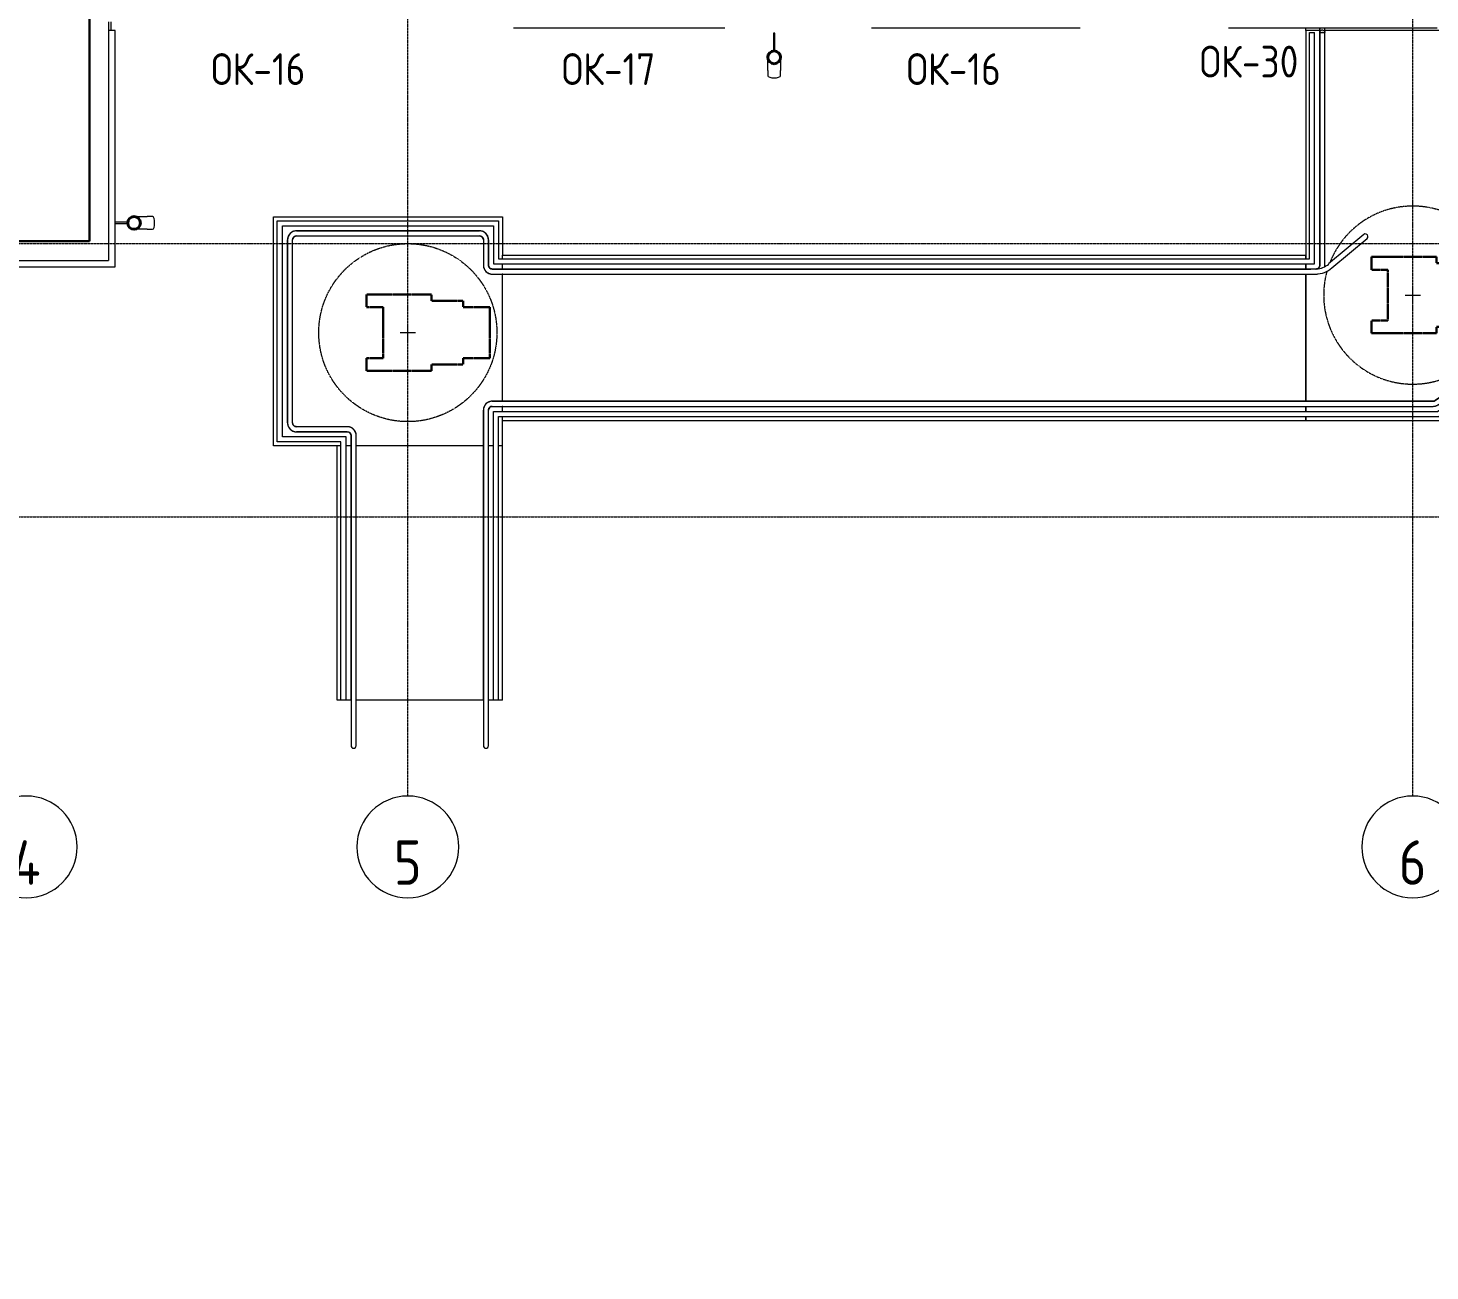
# Model space of a CAD drawing. Header units: millimetres. Extents: x -10178924 to 11692288, y -947381 to 58396.
# Drawn here: x 7164 to 18186, y -99954 to -90180 of the extents above; entities that cross this region are included whole.
import ezdxf
from ezdxf import colors
from ezdxf.entities.mleader import LeaderData, LeaderLine
from ezdxf.math import Vec2, Vec3

# ---------------------------------------------------------------- set-up
doc = ezdxf.new("R2010")
doc.units = ezdxf.units.MM
doc.linetypes.add('200_ШТРИХ__ш1_п0_6_', pattern=[1.6, 1, -0.6])
doc.linetypes.add('ADSK_Линия сетки', pattern=[25, 20, -2.5, 0, -2.5])
doc.layers.add('_надписи канализация', color=7, linetype='Continuous')
doc.layers.add('Линии', color=7, linetype='Continuous', lineweight=9, true_color=0x00a600)
for name, color, linetype, lineweight in [('Марки окон', 7, 'Continuous', 20), ('Мебель', 7, 'Continuous', 18), ('Обобщенные модели', 7, 'Continuous', 18), ('Ограждение', 7, 'Continuous', 9), ('Оси', 253, 'Continuous', 9), ('Пандусы', 7, 'Continuous', 18), ('Перекрытие', 7, 'Continuous', 18), ('Стены наружные', 7, 'Continuous', 18), ('Стены несущие', 7, 'Continuous', 30), ('Стены отделка', 7, 'Continuous', 30), ('Стены штриховка', 7, 'Continuous', 9), ('ШТРИХОВКА', 252, 'Continuous', 15)]:
    doc.layers.add(name, color=color, linetype=linetype, lineweight=lineweight)
doc.styles.add('GOST Common', font='GOST_Common.ttf', dxfattribs={"width": 0.9, "height": 350})
doc.styles.add('GOST Common_2', font='GOST_Common.ttf', dxfattribs={"width": 0.9, "height": 250})
doc.styles.add('ISOCPEUR', font='isocpeui.ttf', dxfattribs={"width": 0.9})

# ---------------------------------------------------------------- blocks, each defined once
blk = doc.blocks.new('Ось сетки - Круг_Ø8 мм-8258-План подвала')
at = {"layer": 'Оси', "lineweight": 20}
for start, end in [(360, 180), (180, 360)]:
    blk.add_arc((0, 0), 4, start, end, dxfattribs=at)
blk = doc.blocks.new('оси')
at = {"layer": 'Оси', "linetype": 'ADSK_Линия сетки'}
for p, q in [((24550, -2196), (24550, 46378)), ((16650, -2196), (16650, 23921)), ((-3614, 2150), (62505, 2150)), ((-3614, 0), (62505, 0))]:
    blk.add_line(p, q, dxfattribs=at)
at = {"layer": 'Оси', "lineweight": 20, "xscale": 99.99999999999993, "yscale": 99.99999999999993, "zscale": 99.99999999999993}
for p in [(13650, -2596), (16650, -2596), (24550, -2596)]:
    blk.add_blockref('Ось сетки - Круг_Ø8 мм-8258-План подвала', p, dxfattribs=at)
at = {"layer": 'Оси', "char_height": 350, "attachment_point": 5, "line_spacing_factor": 1.022766, "style": 'GOST Common'}
for s, insert, width in [('\\pxqc,t0.25714,0.51429,0.77143,1.02857,1.28571,1.54286,1.8,2.05714,2.31429,2.57143,2.82857,3.08571,3.34286,3.6,3.85714,4.11429,4.37143,4.62857,4.88571,5.14286,5.4,5.65714,5.91429,6.17143,6.42857,6.68571,6.94286,7.2,7.45714,7.71429,7.97143,8.22857;{4}', (13650, -2719), 261.9), ('\\pxqc,t0.25714,0.51429,0.77143,1.02857,1.28571,1.54286,1.8,2.05714,2.31429,2.57143,2.82857,3.08571,3.34286,3.6,3.85714,4.11429,4.37143,4.62857,4.88571,5.14286,5.4,5.65714,5.91429,6.17143,6.42857,6.68571,6.94286,7.2,7.45714,7.71429,7.97143,8.22857;{5}', (16649, -2719), 232.2), ('\\pxqc,t0.25714,0.51429,0.77143,1.02857,1.28571,1.54286,1.8,2.05714,2.31429,2.57143,2.82857,3.08571,3.34286,3.6,3.85714,4.11429,4.37143,4.62857,4.88571,5.14286,5.4,5.65714,5.91429,6.17143,6.42857,6.68571,6.94286,7.2,7.45714,7.71429,7.97143,8.22857;{6}', (24549, -2719), 232.2)]:
    blk.add_mtext(s, dxfattribs=dict(at, insert=insert, width=width))
blk = doc.blocks.new('Водосток - Тип 1 _карниз больше 490мм_-5158564-План 1-го этажа')
at = {"layer": 'Обобщенные модели', "lineweight": 9}
h = blk.add_hatch(dxfattribs=at)
h.set_pattern_fill('FP_15', color=256, style=0, pattern_type=2)
h.set_pattern_definition([(135, (281.1, -7838.13), (-106.066, -106.066), [])])
h.paths.add_polyline_path([(174, 150), (174, 171), (164, 191), (145, 206), (125, 210), (102, 204), (86, 191), (76, 171), (77, 147), (86, 129), (103, 115), (125, 110), (147, 115), (164, 129), (174, 149)])
at = {"layer": 'Обобщенные модели'}
for p, q in [((75, 306), (75, 264)), ((175, 264), (175, 306)), ((120, 109), (120, 10)), ((130, 10), (130, 109))]:
    blk.add_line(p, q, dxfattribs=at)
at = {"layer": 'Обобщенные модели', "flags": 128}
for points in [[(75, 173), (75, 174), (75, 177), (75, 180), (75, 183), (75, 186), (75, 190), (75, 193), (75, 197), (75, 201), (75, 205), (75, 210), (75, 214), (75, 219), (75, 224), (75, 229), (75, 234), (75, 239), (75, 245), (75, 250), (75, 256), (75, 261), (75, 264)], [(175, 264), (175, 258), (175, 252), (175, 247), (175, 242), (175, 236), (175, 231), (175, 226), (175, 221), (175, 216), (175, 212), (175, 207), (175, 203), (175, 199), (175, 195), (175, 191), (175, 188), (175, 184), (175, 181), (175, 178), (175, 175), (175, 173)]]:
    blk.add_lwpolyline(points, dxfattribs=at)
at = {"layer": 'Обобщенные модели'}
for start, end in [(90, 270), (270, 90)]:
    blk.add_arc((125, 160), 52, start, end, dxfattribs=at)
at = {"layer": 'Обобщенные модели', "lineweight": 40}
for start, end in [(90, 270), (270, 90)]:
    blk.add_arc((125, 160), 50, start, end, dxfattribs=at)
at = {"layer": 'Обобщенные модели'}
for start_param, end_param in [(4.712389, 6.283185), (3.141593, 4.712389)]:
    blk.add_ellipse((125, 306), major_axis=(-50, 0), ratio=0.309017, start_param=start_param, end_param=end_param, dxfattribs=at)
blk = doc.blocks.new('Ограждение - Ограждение-2039143-План 1-го этажа')
at = {"layer": 'Ограждение'}
for p, q in [((18244, -1327), (18810, -937)), ((18256, -1367), (18822, -977)), ((18810, -937), (19016, -937)), ((18822, -977), (19016, -977)), ((19016, -937), (19016, -977)), ((10824, -1327), (10894, -1327)), ((10824, -1597), (10824, -1327)), ((10864, -1367), (10894, -1367)), ((10864, -1597), (10864, -1367)), ((10894, -1327), (17719, -1327)), ((10894, -1367), (17719, -1367)), ((17719, -1327), (18244, -1327)), ((17719, -1367), (18256, -1367)), ((10824, -3597), (10824, -1597)), ((10864, -3597), (10864, -1597)), ((10864, -3597), (10824, -3597))]:
    blk.add_line(p, q, dxfattribs=at)
blk = doc.blocks.new('Ограждение - Ограждение-2039147-План 1-го этажа')
at = {"layer": 'Ограждение'}
for p, q in [((17239, 1653), (17279, 1653)), ((17239, -127), (17239, 1653)), ((17279, -167), (17279, 1653)), ((9124, 173), (10864, 173)), ((9124, -1567), (9124, 173)), ((9164, 133), (10824, 133)), ((9164, -1527), (9164, 133)), ((10824, 133), (10824, -167)), ((10864, 173), (10864, -127)), ((10824, -167), (10894, -167)), ((10864, -127), (10894, -127)), ((10894, -127), (17239, -127)), ((10894, -167), (17279, -167)), ((9664, -1527), (9164, -1527)), ((9664, -1597), (9664, -1527)), ((9624, -1567), (9124, -1567)), ((9624, -1597), (9624, -1567)), ((9624, -3597), (9624, -1597)), ((9664, -3597), (9664, -1597)), ((9664, -3597), (9624, -3597))]:
    blk.add_line(p, q, dxfattribs=at)
blk = doc.blocks.new('FRT_2D_Символ _разворот МГН_1 - D1_4_Символ доступности разворота МГН _360__-V38-План 1-го этажа')
at = {"layer": 'Мебель', "color": 98, "linetype": '200_ШТРИХ__ш1_п0_6_', "lineweight": 30, "true_color": 0x004000}
for p, q in [((-300, 325), (-300, -186)), ((-300, 325), (-200, 325)), ((-200, 195), (-200, 325)), ((200, 325), (300, 325)), ((200, 195), (200, 325)), ((300, 325), (300, -186)), ((-200, 195), (200, 195)), ((-300, -186), (-250, -186)), ((-250, -186), (-250, -436)), ((300, -186), (250, -186)), ((250, -186), (250, -436)), ((-200, -436), (-250, -436)), ((-200, -436), (-200, -646)), ((200, -436), (250, -436)), ((200, -436), (200, -646)), ((-200, -646), (200, -646))]:
    blk.add_line(p, q, dxfattribs=at)
at = {"layer": 'Мебель'}
for p, q in [((-65, 0), (65, 0)), ((0, 60), (0, -60))]:
    blk.add_line(p, q, dxfattribs=at)
at = {"layer": 'Мебель', "color": 1, "linetype": '200_ШТРИХ__ш1_п0_6_', "lineweight": 9, "true_color": 0xff0000}
blk.add_circle((0, 0), 700, dxfattribs=at)
blk = doc.blocks.new('FRT_2D_Символ _разворот МГН_1 - D1_4_Символ доступности разворота МГН _360__-V39-План 1-го этажа')
at = {"layer": 'Мебель', "color": 98, "linetype": '200_ШТРИХ__ш1_п0_6_', "lineweight": 30, "true_color": 0x004000}
for p, q in [((-300, 325), (-300, -186)), ((-300, 325), (-200, 325)), ((-200, 195), (-200, 325)), ((200, 325), (300, 325)), ((200, 195), (200, 325)), ((300, 325), (300, -186)), ((-200, 195), (200, 195)), ((-300, -186), (-250, -186)), ((-250, -186), (-250, -436)), ((300, -186), (250, -186)), ((250, -186), (250, -436)), ((-200, -436), (-250, -436)), ((-200, -436), (-200, -646)), ((200, -436), (250, -436)), ((200, -436), (200, -646)), ((-200, -646), (200, -646))]:
    blk.add_line(p, q, dxfattribs=at)
at = {"layer": 'Мебель'}
for p, q in [((-65, 0), (65, 0)), ((0, 60), (0, -60))]:
    blk.add_line(p, q, dxfattribs=at)
at = {"layer": 'Мебель', "color": 1, "linetype": '200_ШТРИХ__ш1_п0_6_', "lineweight": 9, "true_color": 0xff0000}
for start, end in [(74.5439, 360), (360, 68.7946)]:
    blk.add_arc((0, 0), 700, start, end, dxfattribs=at)
blk = doc.blocks.new('Водосток - Тип 1 _карниз больше 490мм_-V55-План 1-го этажа')
at = {"layer": 'Обобщенные модели'}
for p, q in [((75, 306), (75, 264)), ((175, 264), (175, 306)), ((120, 109), (120, -30)), ((130, -30), (130, 109)), ((120, -30), (130, -30))]:
    blk.add_line(p, q, dxfattribs=at)
at = {"layer": 'Обобщенные модели', "flags": 128}
for points in [[(75, 173), (75, 174), (75, 177), (75, 180), (75, 183), (75, 186), (75, 190), (75, 193), (75, 197), (75, 201), (75, 205), (75, 210), (75, 214), (75, 219), (75, 224), (75, 229), (75, 234), (75, 239), (75, 245), (75, 250), (75, 256), (75, 261), (75, 264)], [(175, 264), (175, 258), (175, 252), (175, 247), (175, 242), (175, 236), (175, 231), (175, 226), (175, 221), (175, 216), (175, 212), (175, 207), (175, 203), (175, 199), (175, 195), (175, 191), (175, 188), (175, 184), (175, 181), (175, 178), (175, 175), (175, 173)]]:
    blk.add_lwpolyline(points, dxfattribs=at)
at = {"layer": 'Обобщенные модели'}
for start, end in [(90, 270), (270, 90)]:
    blk.add_arc((125, 160), 52, start, end, dxfattribs=at)
at = {"layer": 'Обобщенные модели', "lineweight": 40}
for start, end in [(90, 270), (270, 90)]:
    blk.add_arc((125, 160), 50, start, end, dxfattribs=at)
at = {"layer": 'Обобщенные модели'}
for start_param, end_param in [(4.712389, 6.283185), (3.141593, 4.712389)]:
    blk.add_ellipse((125, 306), major_axis=(-50, 0), ratio=0.309017, start_param=start_param, end_param=end_param, dxfattribs=at)
blk = doc.blocks.new('Тип перил - Перила_Внутренний_-3098370-План 1-го этажа')
at = {"layer": 'Ограждение'}
for p, q in [((17319, 1653), (17319, -177)), ((17342, 1653), (17337, 1653)), ((17359, -177), (17359, 1653)), ((9204, 23), (9204, -1417)), ((9244, -1417), (9244, 23)), ((10714, 93), (9274, 93)), ((9274, 53), (10714, 53)), ((10744, 23), (10744, -177)), ((10784, -177), (10784, 23)), ((10892, -207), (10814, -207)), ((17250, -207), (10898, -207)), ((10814, -247), (10892, -247)), ((10898, -247), (17250, -247)), ((9674, -1447), (9274, -1447)), ((9274, -1487), (9674, -1487)), ((9704, -1517), (9704, -1595)), ((9744, -1595), (9744, -1517)), ((9704, -1597), (9704, -3595)), ((9744, -3595), (9744, -1597))]:
    blk.add_line(p, q, dxfattribs=at)
at = {"layer": 'Ограждение', "flags": 128}
for points in [[(9274, 93), (9271, 93), (9269, 93), (9266, 93), (9263, 92), (9260, 92), (9258, 91), (9255, 91), (9252, 90), (9250, 89), (9247, 88), (9244, 87), (9242, 85), (9240, 84), (9237, 83), (9235, 81), (9232, 79), (9230, 78), (9228, 76), (9226, 74), (9224, 72), (9222, 70), (9220, 68), (9219, 66), (9217, 63), (9215, 61), (9214, 59), (9213, 56), (9211, 54), (9210, 51), (9209, 49), (9208, 46), (9207, 43), (9206, 41), (9206, 38), (9205, 35), (9205, 32), (9205, 30), (9204, 27), (9204, 24), (9204, 23)], [(9244, 23), (9244, 25), (9244, 26), (9245, 27), (9245, 28), (9245, 29), (9245, 30), (9245, 32), (9246, 33), (9246, 34), (9247, 35), (9247, 36), (9248, 37), (9248, 38), (9249, 39), (9250, 40), (9250, 41), (9251, 42), (9252, 43), (9253, 44), (9253, 45), (9254, 46), (9255, 46), (9256, 47), (9257, 48), (9258, 49), (9259, 49), (9260, 50), (9261, 50), (9262, 51), (9263, 51), (9265, 52), (9266, 52), (9267, 52), (9268, 53), (9269, 53), (9270, 53), (9272, 53), (9273, 53), (9274, 53), (9274, 53)], [(10784, 23), (10784, 26), (10784, 29), (10784, 32), (10783, 34), (10783, 37), (10782, 40), (10782, 43), (10781, 45), (10780, 48), (10779, 51), (10778, 53), (10776, 56), (10775, 58), (10774, 61), (10772, 63), (10770, 65), (10769, 67), (10767, 69), (10765, 72), (10763, 74), (10761, 75), (10759, 77), (10757, 79), (10754, 81), (10752, 82), (10750, 84), (10747, 85), (10745, 86), (10742, 88), (10740, 89), (10737, 90), (10734, 90), (10732, 91), (10729, 92), (10726, 92), (10723, 93), (10721, 93), (10718, 93), (10715, 93), (10714, 93)], [(10714, 53), (10715, 53), (10717, 53), (10718, 53), (10719, 53), (10720, 53), (10721, 52), (10723, 52), (10724, 52), (10725, 51), (10726, 51), (10727, 50), (10728, 50), (10729, 49), (10730, 49), (10731, 48), (10732, 47), (10733, 47), (10734, 46), (10735, 45), (10736, 44), (10737, 43), (10737, 42), (10738, 42), (10739, 41), (10740, 40), (10740, 39), (10741, 37), (10741, 36), (10742, 35), (10742, 34), (10743, 33), (10743, 32), (10743, 31), (10744, 30), (10744, 28), (10744, 27), (10744, 26), (10744, 25), (10744, 24), (10744, 23)], [(10744, -177), (10744, -179), (10745, -182), (10745, -185), (10745, -188), (10746, -191), (10746, -193), (10747, -196), (10748, -199), (10749, -201), (10750, -204), (10751, -206), (10752, -209), (10754, -211), (10755, -214), (10757, -216), (10758, -218), (10760, -221), (10762, -223), (10764, -225), (10766, -227), (10768, -229), (10770, -231), (10772, -232), (10774, -234), (10776, -236), (10779, -237), (10781, -238), (10784, -240), (10786, -241), (10789, -242), (10792, -243), (10794, -244), (10797, -244), (10800, -245), (10802, -246), (10805, -246), (10808, -246), (10811, -247), (10814, -247), (10814, -247)], [(10814, -207), (10813, -207), (10812, -207), (10811, -206), (10810, -206), (10808, -206), (10807, -206), (10806, -206), (10805, -205), (10804, -205), (10803, -204), (10802, -204), (10800, -203), (10799, -203), (10798, -202), (10797, -201), (10796, -201), (10795, -200), (10795, -199), (10794, -198), (10793, -198), (10792, -197), (10791, -196), (10790, -195), (10790, -194), (10789, -193), (10788, -192), (10788, -191), (10787, -190), (10787, -189), (10786, -188), (10786, -186), (10786, -185), (10785, -184), (10785, -183), (10785, -182), (10785, -181), (10784, -179), (10784, -178), (10784, -177), (10784, -177)], [(10892, -207), (10895, -207), (10898, -207)], [(17319, -177), (17319, -178), (17319, -179), (17319, -180), (17319, -181), (17319, -183), (17318, -184), (17318, -185), (17318, -186), (17317, -187), (17317, -188), (17316, -189), (17316, -191), (17315, -192), (17315, -193), (17314, -194), (17313, -195), (17313, -196), (17312, -196), (17311, -197), (17310, -198), (17309, -199), (17308, -200), (17307, -201), (17307, -201), (17306, -202), (17304, -203), (17303, -203), (17302, -204), (17301, -204), (17300, -205), (17299, -205), (17298, -205), (17297, -206), (17296, -206), (17294, -206), (17293, -206), (17292, -207), (17291, -207), (17290, -207)], [(17358, -188), (17359, -186), (17359, -183), (17359, -180), (17359, -177), (17359, -177)], [(10898, -247), (10895, -247), (10892, -247)], [(17289, -247), (17292, -247), (17295, -246), (17298, -246), (17300, -246), (17303, -245), (17306, -245)], [(9204, -1417), (9204, -1419), (9205, -1422), (9205, -1425), (9205, -1428), (9206, -1431), (9206, -1433), (9207, -1436), (9208, -1439), (9209, -1441), (9210, -1444), (9211, -1446), (9212, -1449), (9214, -1451), (9215, -1454), (9217, -1456), (9218, -1458), (9220, -1461), (9222, -1463), (9224, -1465), (9226, -1467), (9228, -1469), (9230, -1471), (9232, -1472), (9234, -1474), (9236, -1476), (9239, -1477), (9241, -1478), (9244, -1480), (9246, -1481), (9249, -1482), (9252, -1483), (9254, -1484), (9257, -1484), (9260, -1485), (9262, -1486), (9265, -1486), (9268, -1486), (9271, -1487), (9274, -1487), (9274, -1487)], [(9274, -1447), (9273, -1447), (9272, -1447), (9271, -1446), (9270, -1446), (9268, -1446), (9267, -1446), (9266, -1446), (9265, -1445), (9264, -1445), (9263, -1444), (9262, -1444), (9260, -1443), (9259, -1443), (9258, -1442), (9257, -1441), (9256, -1441), (9255, -1440), (9255, -1439), (9254, -1438), (9253, -1438), (9252, -1437), (9251, -1436), (9250, -1435), (9250, -1434), (9249, -1433), (9248, -1432), (9248, -1431), (9247, -1430), (9247, -1429), (9246, -1428), (9246, -1426), (9246, -1425), (9245, -1424), (9245, -1423), (9245, -1422), (9245, -1421), (9244, -1419), (9244, -1418), (9244, -1417), (9244, -1417)], [(9744, -1517), (9744, -1514), (9744, -1511), (9744, -1508), (9743, -1506), (9743, -1503), (9742, -1500), (9742, -1497), (9741, -1495), (9740, -1492), (9739, -1489), (9738, -1487), (9736, -1484), (9735, -1482), (9734, -1479), (9732, -1477), (9730, -1475), (9729, -1473), (9727, -1471), (9725, -1468), (9723, -1466), (9721, -1465), (9719, -1463), (9717, -1461), (9714, -1459), (9712, -1458), (9710, -1456), (9707, -1455), (9705, -1454), (9702, -1453), (9700, -1451), (9697, -1450), (9694, -1450), (9692, -1449), (9689, -1448), (9686, -1448), (9683, -1447), (9681, -1447), (9678, -1447), (9675, -1447), (9674, -1447)], [(9674, -1487), (9675, -1487), (9677, -1487), (9678, -1487), (9679, -1487), (9680, -1487), (9681, -1488), (9683, -1488), (9684, -1488), (9685, -1489), (9686, -1489), (9687, -1490), (9688, -1490), (9689, -1491), (9690, -1491), (9691, -1492), (9692, -1493), (9693, -1493), (9694, -1494), (9695, -1495), (9696, -1496), (9697, -1497), (9697, -1498), (9698, -1499), (9699, -1499), (9700, -1500), (9700, -1501), (9701, -1503), (9701, -1504), (9702, -1505), (9702, -1506), (9703, -1507), (9703, -1508), (9703, -1509), (9704, -1510), (9704, -1512), (9704, -1513), (9704, -1514), (9704, -1515), (9704, -1516), (9704, -1517)], [(9704, -1595), (9704, -1596), (9704, -1597)], [(9744, -1597), (9744, -1596), (9744, -1595)]]:
    blk.add_lwpolyline(points, dxfattribs=at)
blk = doc.blocks.new('Тип перил - D40-V63-План 1-го этажа')
at = {"layer": 'Ограждение', "flags": 128}
for points in [[(0, 20), (1, 20), (2, 20), (2, 20), (3, 20), (4, 20), (5, 19), (6, 19), (6, 19), (7, 19), (8, 18), (9, 18), (9, 18), (10, 17), (11, 17), (11, 17), (12, 16), (13, 16), (13, 15), (14, 14), (14, 14), (15, 13), (15, 13), (16, 12), (16, 11), (17, 11), (17, 10), (18, 9), (18, 9), (18, 8), (19, 7), (19, 6), (19, 6), (19, 5), (20, 4), (20, 3), (20, 3), (20, 2), (20, 1), (20, 0), (20, 0)], [(20, 0), (20, -1), (20, -2), (20, -2), (20, -3), (20, -4), (19, -5), (19, -6), (19, -6), (19, -7), (18, -8), (18, -9), (18, -9), (17, -10), (17, -11), (17, -11), (16, -12), (16, -13), (15, -13), (14, -14), (14, -14), (13, -15), (13, -15), (12, -16), (11, -16), (11, -17), (10, -17), (9, -18), (9, -18), (8, -18), (7, -19), (6, -19), (6, -19), (5, -19), (4, -20), (3, -20), (3, -20), (2, -20), (1, -20), (0, -20), (0, -20)]]:
    blk.add_lwpolyline(points, dxfattribs=at)
blk = doc.blocks.new('Тип перил - Перила_Внутренний_-V64-План 1-го этажа')
at = {"layer": 'Ограждение'}
for p, q in [((17319, 1653), (17359, 1653)), ((17319, -177), (17319, 1653)), ((17359, -177), (17359, 1653)), ((9204, -1417), (9204, 23)), ((9244, -1417), (9244, 23)), ((9274, 93), (10714, 93)), ((9274, 53), (10714, 53)), ((10744, 23), (10744, -177)), ((10784, 23), (10784, -177)), ((10814, -207), (10892, -207)), ((10892, -207), (10896, -207)), ((10896, -207), (17250, -207)), ((10814, -247), (10892, -247)), ((10892, -247), (10896, -247)), ((10896, -247), (17250, -247)), ((9674, -1447), (9274, -1447)), ((9674, -1487), (9274, -1487)), ((9704, -1595), (9704, -1517)), ((9744, -1595), (9744, -1517)), ((9704, -1599), (9704, -1595)), ((9704, -3595), (9704, -1599)), ((9744, -1599), (9744, -1595)), ((9744, -3595), (9744, -1599))]:
    blk.add_line(p, q, dxfattribs=at)
for centre, radius, start, end in [((9274, 23), 70, 90, 180), ((9274, 23), 30, 90, 180), ((10714, 23), 70, 360, 90), ((10714, 23), 30, 360, 90), ((10814, -177), 70, 180, 270), ((10814, -177), 30, 180, 270), ((17289, -177), 30, 270, 360), ((17289, -177), 70, 350.0326, 360), ((9274, -1417), 70, 180, 270), ((9274, -1417), 30, 180, 270), ((9674, -1517), 70, 360, 90), ((9674, -1517), 30, 360, 90)]:
    blk.add_arc(centre, radius, start, end, dxfattribs=at)
blk = doc.blocks.new('Тип перил - Перила_Внутренний_-3098390-План 1-го этажа')
at = {"layer": 'Ограждение'}
for p, q in [((17319, 1688), (17319, 1653)), ((17359, 1653), (17359, 1688))]:
    blk.add_line(p, q, dxfattribs=at)
at = {"layer": 'Ограждение', "flags": 128}
for points in [[(9274, 93), (9271, 93), (9269, 93), (9266, 93), (9263, 92), (9260, 92), (9258, 91), (9255, 91), (9252, 90), (9250, 89), (9247, 88), (9244, 87), (9242, 85), (9240, 84), (9237, 83), (9235, 81), (9232, 79), (9230, 78), (9228, 76), (9226, 74), (9224, 72), (9222, 70), (9220, 68), (9219, 66), (9217, 63), (9215, 61), (9214, 59), (9213, 56), (9211, 54), (9210, 51), (9209, 49), (9208, 46), (9207, 43), (9206, 41), (9206, 38), (9205, 35), (9205, 32), (9205, 30), (9204, 27), (9204, 24)], [(10784, 23), (10784, 26), (10784, 29), (10784, 32), (10783, 34), (10783, 37), (10782, 40), (10782, 43), (10781, 45), (10780, 48), (10779, 51), (10778, 53), (10776, 56), (10775, 58), (10774, 61), (10772, 63), (10770, 65), (10769, 67), (10767, 69), (10765, 72), (10763, 74), (10761, 75), (10759, 77), (10757, 79), (10754, 81), (10752, 82), (10750, 84), (10747, 85), (10745, 86), (10742, 88), (10740, 89), (10737, 90), (10734, 90), (10732, 91), (10729, 92), (10726, 92), (10723, 93), (10721, 93), (10718, 93), (10715, 93)], [(10744, -177), (10744, -179), (10745, -182), (10745, -185), (10745, -188), (10746, -191), (10746, -193), (10747, -196), (10748, -199), (10749, -201), (10750, -204), (10751, -206), (10752, -209), (10754, -211), (10755, -214), (10757, -216), (10758, -218), (10760, -221), (10762, -223), (10764, -225), (10766, -227), (10768, -229), (10770, -231), (10772, -232), (10774, -234), (10776, -236), (10779, -237), (10781, -238), (10784, -240), (10786, -241), (10789, -242), (10792, -243), (10794, -244), (10797, -244), (10800, -245), (10802, -246), (10805, -246), (10808, -246), (10811, -247), (10814, -247)], [(17358, -188), (17359, -186), (17359, -183), (17359, -180), (17359, -177)], [(17289, -247), (17292, -247), (17295, -246), (17298, -246), (17300, -246), (17303, -245), (17306, -245)], [(9204, -1417), (9204, -1419), (9205, -1422), (9205, -1425), (9205, -1428), (9206, -1431), (9206, -1433), (9207, -1436), (9208, -1439), (9209, -1441), (9210, -1444), (9211, -1446), (9212, -1449), (9214, -1451), (9215, -1454), (9217, -1456), (9218, -1458), (9220, -1461), (9222, -1463), (9224, -1465), (9226, -1467), (9228, -1469), (9230, -1471), (9232, -1472), (9234, -1474), (9236, -1476), (9239, -1477), (9241, -1478), (9244, -1480), (9246, -1481), (9249, -1482), (9252, -1483), (9254, -1484), (9257, -1484), (9260, -1485), (9262, -1486), (9265, -1486), (9268, -1486), (9271, -1487), (9274, -1487)], [(9723, -1466), (9721, -1465), (9719, -1463), (9717, -1461), (9714, -1459), (9712, -1458), (9710, -1456), (9707, -1455), (9705, -1454), (9702, -1453), (9700, -1451), (9697, -1450), (9694, -1450), (9692, -1449), (9689, -1448), (9686, -1448), (9683, -1447), (9681, -1447), (9678, -1447), (9675, -1447)], [(9744, -1517), (9744, -1514), (9744, -1511), (9744, -1508), (9743, -1506), (9743, -1503), (9742, -1500), (9742, -1497), (9741, -1495), (9740, -1492), (9739, -1489), (9738, -1487), (9736, -1484), (9735, -1482), (9734, -1479), (9732, -1477), (9730, -1475), (9729, -1473), (9727, -1471), (9725, -1468), (9723, -1467)]]:
    blk.add_lwpolyline(points, dxfattribs=at)
blk = doc.blocks.new('Тип перил - Перила_Внутренний_-V65-План 1-го этажа')
at = {"layer": 'Ограждение'}
for p, q in [((17319, 1653), (17319, 1688)), ((17359, 1653), (17359, 1688))]:
    blk.add_line(p, q, dxfattribs=at)
for centre, start, end in [((9274, 23), 140.2351, 180), ((9274, 23), 90, 129.7649), ((10714, 23), 50.2351, 90), ((10714, 23), 360, 39.7649), ((10814, -177), 180, 219.7649), ((10814, -177), 230.2351, 270), ((17289, -177), 270, 309.7649), ((17289, -177), 320.2351, 360), ((9274, -1417), 180, 219.7649), ((9274, -1417), 230.2351, 270), ((9674, -1517), 50.2351, 90), ((9674, -1517), 360, 39.7649)]:
    blk.add_arc(centre, 30, start, end, dxfattribs=at)
blk = doc.blocks.new('Тип перил - Перила_Внутренний_-3098441-План 1-го этажа')
at = {"layer": 'Ограждение'}
for p, q in [((18767, -869), (18227, -1241)), ((19016, -857), (18807, -857)), ((18249, -1274), (18790, -902)), ((18807, -897), (19016, -897)), ((10744, -1317), (10744, -1595)), ((10784, -1595), (10784, -1317)), ((10892, -1247), (10814, -1247)), ((10814, -1287), (10892, -1287)), ((17719, -1247), (10898, -1247)), ((10898, -1287), (17719, -1287)), ((18210, -1247), (17721, -1247)), ((17721, -1287), (18210, -1287)), ((10744, -1597), (10744, -3595)), ((10784, -3595), (10784, -1597))]:
    blk.add_line(p, q, dxfattribs=at)
at = {"layer": 'Ограждение', "flags": 128}
for points in [[(18807, -857), (18804, -857), (18801, -857), (18798, -857), (18796, -858), (18793, -858), (18790, -859), (18787, -859), (18785, -860), (18782, -861), (18780, -862), (18777, -863), (18774, -865), (18772, -866), (18770, -867), (18767, -869), (18767, -869)], [(18790, -902), (18791, -901), (18792, -901), (18793, -900), (18794, -900), (18795, -899), (18796, -899), (18797, -898), (18798, -898), (18800, -898), (18801, -897), (18802, -897), (18803, -897), (18804, -897), (18806, -897), (18807, -897), (18807, -897)], [(10814, -1247), (10811, -1247), (10809, -1247), (10806, -1247), (10803, -1248), (10800, -1248), (10798, -1249), (10795, -1249), (10792, -1250), (10790, -1251), (10787, -1252), (10784, -1253), (10782, -1255), (10780, -1256), (10777, -1257), (10775, -1259), (10772, -1261), (10770, -1262), (10768, -1264), (10766, -1266), (10764, -1268), (10762, -1270), (10760, -1272), (10759, -1274), (10757, -1277), (10755, -1279), (10754, -1281), (10753, -1284), (10751, -1286), (10750, -1289), (10749, -1291), (10748, -1294), (10747, -1297), (10746, -1299), (10746, -1302), (10745, -1305), (10745, -1308), (10745, -1310), (10744, -1313), (10744, -1316), (10744, -1317)], [(10784, -1317), (10784, -1315), (10784, -1314), (10785, -1313), (10785, -1312), (10785, -1311), (10785, -1310), (10785, -1308), (10786, -1307), (10786, -1306), (10787, -1305), (10787, -1304), (10788, -1303), (10788, -1302), (10789, -1301), (10790, -1300), (10790, -1299), (10791, -1298), (10792, -1297), (10793, -1296), (10793, -1295), (10794, -1294), (10795, -1294), (10796, -1293), (10797, -1292), (10798, -1291), (10799, -1291), (10800, -1290), (10801, -1290), (10802, -1289), (10803, -1289), (10805, -1288), (10806, -1288), (10807, -1288), (10808, -1287), (10809, -1287), (10810, -1287), (10812, -1287), (10813, -1287), (10814, -1287), (10814, -1287)], [(10892, -1247), (10895, -1247), (10898, -1247)], [(10898, -1287), (10895, -1287), (10892, -1287)], [(17721, -1247), (17720, -1247), (17719, -1247)], [(17719, -1287), (17720, -1287), (17721, -1287)], [(18227, -1241), (18226, -1242), (18225, -1243), (18224, -1243), (18223, -1244), (18221, -1244), (18220, -1245), (18219, -1245), (18218, -1245), (18217, -1246), (18216, -1246), (18215, -1246), (18213, -1246), (18212, -1247), (18211, -1247), (18210, -1247), (18210, -1247)], [(18210, -1287), (18212, -1287), (18215, -1286), (18218, -1286), (18221, -1286), (18224, -1285), (18226, -1285), (18229, -1284), (18232, -1283), (18234, -1282), (18237, -1281), (18239, -1280), (18242, -1279), (18244, -1277), (18247, -1276), (18249, -1274), (18249, -1274)], [(10744, -1595), (10744, -1596), (10744, -1597)], [(10784, -1597), (10784, -1596), (10784, -1595)]]:
    blk.add_lwpolyline(points, dxfattribs=at)
blk = doc.blocks.new('Тип перил - Перила_Внутренний_-V66-План 1-го этажа')
at = {"layer": 'Ограждение'}
for p, q in [((18227, -1241), (18767, -869)), ((18807, -857), (19016, -857)), ((18249, -1274), (18790, -902)), ((18807, -897), (19016, -897)), ((10744, -1595), (10744, -1317)), ((10784, -1595), (10784, -1317)), ((10814, -1247), (10892, -1247)), ((10814, -1287), (10892, -1287)), ((10892, -1247), (10896, -1247)), ((10892, -1287), (10896, -1287)), ((10896, -1247), (17717, -1247)), ((10896, -1287), (17717, -1287)), ((17717, -1247), (17721, -1247)), ((17717, -1287), (17721, -1287)), ((17721, -1247), (18210, -1247)), ((17721, -1287), (18210, -1287)), ((10744, -1599), (10744, -1595)), ((10744, -3595), (10744, -1599)), ((10784, -1599), (10784, -1595)), ((10784, -3595), (10784, -1599))]:
    blk.add_line(p, q, dxfattribs=at)
for centre, radius, start, end in [((18807, -927), 70, 90, 124.5671), ((18807, -927), 30, 90, 124.5671), ((10814, -1317), 70, 90, 180), ((10814, -1317), 30, 90, 180), ((18210, -1217), 30, 270, 304.5671), ((18210, -1217), 70, 270, 304.5671)]:
    blk.add_arc(centre, radius, start, end, dxfattribs=at)
blk = doc.blocks.new('Тип перил - Перила_Внутренний_-3098458-План 1-го этажа')
at = {"layer": 'Ограждение', "flags": 128}
for points in [[(18807, -857), (18804, -857), (18801, -857), (18798, -857), (18796, -858), (18793, -858), (18790, -859), (18787, -859), (18785, -860), (18782, -861), (18780, -862), (18777, -863), (18774, -865), (18772, -866), (18770, -867), (18767, -869)], [(10814, -1247), (10811, -1247), (10809, -1247), (10806, -1247), (10803, -1248), (10800, -1248), (10798, -1249), (10795, -1249), (10792, -1250), (10790, -1251), (10787, -1252), (10784, -1253), (10782, -1255), (10780, -1256), (10777, -1257), (10775, -1259), (10772, -1261), (10770, -1262), (10768, -1264), (10766, -1266), (10764, -1268), (10762, -1270), (10760, -1272), (10759, -1274), (10757, -1277), (10755, -1279), (10754, -1281), (10753, -1284), (10751, -1286), (10750, -1289), (10749, -1291), (10748, -1294), (10747, -1297), (10746, -1299), (10746, -1302), (10745, -1305), (10745, -1308), (10745, -1310), (10744, -1313), (10744, -1316)], [(18210, -1287), (18212, -1287), (18215, -1286), (18218, -1286), (18221, -1286), (18224, -1285), (18226, -1285), (18229, -1284), (18232, -1283), (18234, -1282), (18237, -1281), (18239, -1280), (18242, -1279), (18244, -1277), (18247, -1276), (18249, -1274)]]:
    blk.add_lwpolyline(points, dxfattribs=at)
blk = doc.blocks.new('Тип перил - Перила_Внутренний_-V67-План 1-го этажа')
at = {"layer": 'Ограждение'}
for start, end in [(140.2351, 180), (90, 129.7649)]:
    blk.add_arc((10814, -1317), 30, start, end, dxfattribs=at)
blk = doc.blocks.new('1 этаж')
at = {"layer": 'Линии', "color": 7}
for p, q in [((17665, -66686), (17389, -66917)), ((17415, -66948), (17691, -66717)), ((17292, -66957), (17250, -66957)), ((17250, -66997), (17289, -66997)), ((9704, -70345), (9704, -70705)), ((9744, -70705), (9744, -70345)), ((10744, -70345), (10744, -70705)), ((10784, -70705), (10784, -70345))]:
    blk.add_line(p, q, dxfattribs=at)
for centre, radius, start, end in [((17678, -66701), 20, 310, 130), ((17289, -66809), 187, 270, 312.201), ((17281, -66788), 169, 273.8415, 310), ((9724, -70705), 20, 180, 0), ((10764, -70705), 20, 180, 0)]:
    blk.add_arc(centre, radius, start, end, dxfattribs=at)
at = {"layer": 'Пандусы'}
for p, q in [((9094, -66547), (10894, -66547)), ((9094, -68347), (9094, -66547)), ((10894, -66547), (10894, -66847)), ((10894, -66877), (10894, -66847)), ((10894, -66847), (17209, -66847)), ((17209, -66877), (17209, -66847)), ((10894, -66957), (10894, -66917)), ((10894, -67997), (10894, -66997)), ((17209, -66957), (17209, -66917)), ((17209, -67997), (17209, -66997)), ((10894, -68077), (10894, -68037)), ((17209, -68077), (17209, -68037)), ((10894, -68147), (10894, -68117)), ((10894, -68147), (17209, -68147)), ((10894, -68347), (10894, -68147)), ((17209, -68147), (17209, -68117)), ((9594, -68347), (9094, -68347)), ((9624, -68347), (9594, -68347)), ((9594, -70347), (9594, -68347)), ((9704, -68347), (9664, -68347)), ((10744, -68347), (9744, -68347)), ((10824, -68347), (10784, -68347)), ((10894, -68347), (10864, -68347)), ((10894, -70347), (10894, -68347)), ((9624, -70347), (9594, -70347)), ((9704, -70347), (9664, -70347)), ((10744, -70347), (9744, -70347)), ((10824, -70347), (10784, -70347)), ((10894, -70347), (10864, -70347))]:
    blk.add_line(p, q, dxfattribs=at)
at = {"layer": 'Перекрытие'}
for p, q in [((17209, -65082), (17209, -66877)), ((17209, -66917), (17209, -66957)), ((17209, -66997), (17209, -67997)), ((17209, -68037), (17209, -68077)), ((17209, -68117), (17209, -68147)), ((17209, -68147), (18409, -68147))]:
    blk.add_line(p, q, dxfattribs=at)
at = {"layer": 'Стены наружные'}
for p, q in [((7818, -65082), (7818, -65012)), ((12641, -65062), (10981, -65062)), ((15436, -65062), (13796, -65062)), ((18241, -65062), (16601, -65062)), ((17209, -65082), (17209, -65062)), ((17319, -65082), (17209, -65082)), ((18379, -65082), (17359, -65082))]:
    blk.add_line(p, q, dxfattribs=at)
at = {"layer": 'Стены несущие'}
for q in [(7648, -64862), (4406, -66739)]:
    blk.add_line((7648, -66739), q, dxfattribs=at)
at = {"layer": 'Стены отделка', "lineweight": 9}
for p, q in [((7798, -65012), (7798, -66889)), ((7848, -65082), (7798, -65082)), ((7848, -66939), (7848, -65082)), ((7648, -66889), (7798, -66889)), ((4406, -66939), (7848, -66939))]:
    blk.add_line(p, q, dxfattribs=at)
at = {"layer": 'Стены штриховка'}
blk.add_line((4415, -66889), (7648, -66889), dxfattribs=at)
blk.add_blockref('оси', (-6500, -68905))
at = {"layer": 'Мебель', "color": 1, "true_color": 0xff0000, "rotation": 90}
for name, p in [('FRT_2D_Символ _разворот МГН_1 - D1_4_Символ доступности разворота МГН _360__-V39-План 1-го этажа', (18050, -67162)), ('FRT_2D_Символ _разворот МГН_1 - D1_4_Символ доступности разворота МГН _360__-V38-План 1-го этажа', (10150, -67457))]:
    blk.add_blockref(name, p, dxfattribs=at)
at = {"layer": 'Обобщенные модели'}
for name, p, rotation in [('Водосток - Тип 1 _карниз больше 490мм_-V55-План 1-го этажа', (13155, -65132), 180), ('Водосток - Тип 1 _карниз больше 490мм_-5158564-План 1-го этажа', (7838, -66469), 270)]:
    blk.add_blockref(name, p, dxfattribs=dict(at, rotation=rotation))
at = {"layer": 'Ограждение'}
for name in ['Ограждение - Ограждение-2039147-План 1-го этажа', 'Тип перил - Перила_Внутренний_-3098390-План 1-го этажа', 'Тип перил - Перила_Внутренний_-3098370-План 1-го этажа', 'Тип перил - Перила_Внутренний_-V64-План 1-го этажа', 'Тип перил - Перила_Внутренний_-V65-План 1-го этажа', 'Тип перил - Перила_Внутренний_-3098441-План 1-го этажа', 'Тип перил - Перила_Внутренний_-V66-План 1-го этажа', 'Тип перил - Перила_Внутренний_-3098458-План 1-го этажа', 'Ограждение - Ограждение-2039143-План 1-го этажа', 'Тип перил - Перила_Внутренний_-V67-План 1-го этажа']:
    blk.add_blockref(name, (0, -66750), dxfattribs=at)
at = {"layer": 'Ограждение', "rotation": 90}
blk.add_blockref('Тип перил - D40-V63-План 1-го этажа', (17339, -65097), dxfattribs=at)
at = {"layer": 'Марки окон', "lineweight": 9, "char_height": 250, "attachment_point": 5, "line_spacing_factor": 1.022766, "style": 'GOST Common_2'}
for s, insert, width in [('\\pxqc,t1.8,3.6,5.4,7.2,9,10.8,12.6,14.4,16.2,18,19.8,21.6,23.4,25.2,27,28.8,30.6,32.4,34.2,36,37.8,39.6,41.4,43.2,45,46.8,48.6,50.4,52.2,54,55.8,57.6;{ОК-30}', (16763, -65326), 845.1), ('\\pxqc,t1.8,3.6,5.4,7.2,9,10.8,12.6,14.4,16.2,18,19.8,21.6,23.4,25.2,27,28.8,30.6,32.4,34.2,36,37.8,39.6,41.4,43.2,45,46.8,48.6,50.4,52.2,54,55.8,57.6;{ОК-16}', (8974, -65385), 797.4), ('\\pxqc,t1.8,3.6,5.4,7.2,9,10.8,12.6,14.4,16.2,18,19.8,21.6,23.4,25.2,27,28.8,30.6,32.4,34.2,36,37.8,39.6,41.4,43.2,45,46.8,48.6,50.4,52.2,54,55.8,57.6;{ОК-17}', (11728, -65385), 797.4), ('\\pxqc,t1.8,3.6,5.4,7.2,9,10.8,12.6,14.4,16.2,18,19.8,21.6,23.4,25.2,27,28.8,30.6,32.4,34.2,36,37.8,39.6,41.4,43.2,45,46.8,48.6,50.4,52.2,54,55.8,57.6;{ОК-16}', (14441, -65385), 797.4)]:
    blk.add_mtext(s, dxfattribs=dict(at, insert=insert, width=width))
blk = doc.blocks.new('_None')

msp = doc.modelspace()

# ---------------------------------------------------------------- block references
at = {"layer": 'ШТРИХОВКА'}
msp.add_blockref('1 этаж', (0, -25118), dxfattribs=at)

# ---------------------------------------------------------------- leaders
at = {"layer": '_надписи канализация', "lineweight": -2}
ml = msp.add_multileader_mtext('Standard', dxfattribs=at)
ml.set_content('\\A1;Приямок{\\Fisocp3|c204; }800{\\fArial|b0|i0|c204|p34;х}800х800(h)\\P{\\fArial|b0|i0|c204|p34;с\\Fisocp3|c204; }насосом дренажным {\\A0;\\H0.91667x;ГНОМ 10-10Г\\A1;\\H1.09091x; \\PN=1,1 кВт \\P (1 раб)\\Fisocp3|c204; \\fISOCPEUR|b0|i0|c204|p34;(закрыть рифленым железом)}', color=256, style='ISOCPEUR')
ml.set_leader_properties(lineweight=13)
ml.set_arrow_properties(name='NONE')
ml.build(insert=Vec2(0, 0))
ml.multileader.update_dxf_attribs({"text_left_attachment_type": 6, "text_right_attachment_type": 6, "dogleg_length": 100, "arrow_head_size": 300, "scale": 100})
ctx = ml.context
ctx.base_point, ctx.scale, ctx.char_height, ctx.arrow_head_size, ctx.landing_gap_size, ctx.plane_origin = Vec3(-145291.4, -94662.5), 100, 250, 300, 0.09, Vec3(-154635.5, -95039)
ctx.left_attachment, ctx.right_attachment, ctx.text_align_type = 6, 6, 1
notes = []
notes.append((ctx, [(0, (1, 1, 0), (-145391.4, -94662.5), (1, 0), 100, [(1, [(-147646.4, -96799.7)], 0, [])])]))
ctx.mtext.insert, ctx.mtext.width, ctx.mtext.alignment, ctx.mtext.flow_direction = Vec3(-142614, -94337.5), 5926.326, 2, 5
ml = msp.add_multileader_mtext('Standard', dxfattribs=at)
ml.set_content('\\A1;Приямок{\\Fisocp3|c204; }800{\\fArial|b0|i0|c204|p34;х}800х800(h)\\P{\\fArial|b0|i0|c204|p34;с\\Fisocp3|c204; }насосом дренажным {\\A0;\\H0.91667x;ГНОМ 10-10Г\\A1;\\H1.09091x; \\PN=1,1 кВт \\P (1 раб)\\Fisocp3|c204; \\fISOCPEUR|b0|i0|c204|p34;(закрыть рифленым железом)}', color=256, style='ISOCPEUR')
ml.set_leader_properties(lineweight=13)
ml.set_arrow_properties(name='NONE')
ml.build(insert=Vec2(0, 0))
ml.multileader.update_dxf_attribs({"text_left_attachment_type": 6, "text_right_attachment_type": 6, "dogleg_length": 100, "arrow_head_size": 300, "scale": 100})
ctx = ml.context
ctx.base_point, ctx.scale, ctx.char_height, ctx.arrow_head_size, ctx.landing_gap_size, ctx.plane_origin = Vec3(-145362, -98698.1), 100, 250, 300, 0.09, Vec3(-144983.4, -96462.3)
ctx.left_attachment, ctx.right_attachment, ctx.text_align_type = 6, 6, 1
notes.append((ctx, [(0, (1, 1, 0), (-145462, -98698.1), (1, 0), 100, [(1, [(-147878.1, -99718.5)], 0, [])])]))
ctx.mtext.insert, ctx.mtext.width, ctx.mtext.alignment, ctx.mtext.flow_direction = Vec3(-142684.6, -98373.1), 5926.326, 2, 5
for ctx, leaders in notes:
    for number, flags, end, landing, length, lines in leaders:
        leader = LeaderData()
        leader.index, (leader.has_last_leader_line, leader.has_dogleg_vector, leader.attachment_direction) = number, flags
        leader.last_leader_point, leader.dogleg_vector, leader.dogleg_length = Vec3(end), Vec3(landing), length
        for number, points, colour, breaks in lines:
            line = LeaderLine()
            line.index, line.vertices, line.color, line.breaks = number, Vec3.list(points), colors.encode_raw_color(colour), breaks
            leader.lines.append(line)
        ctx.leaders.append(leader)

doc.saveas('drawing.dxf')
